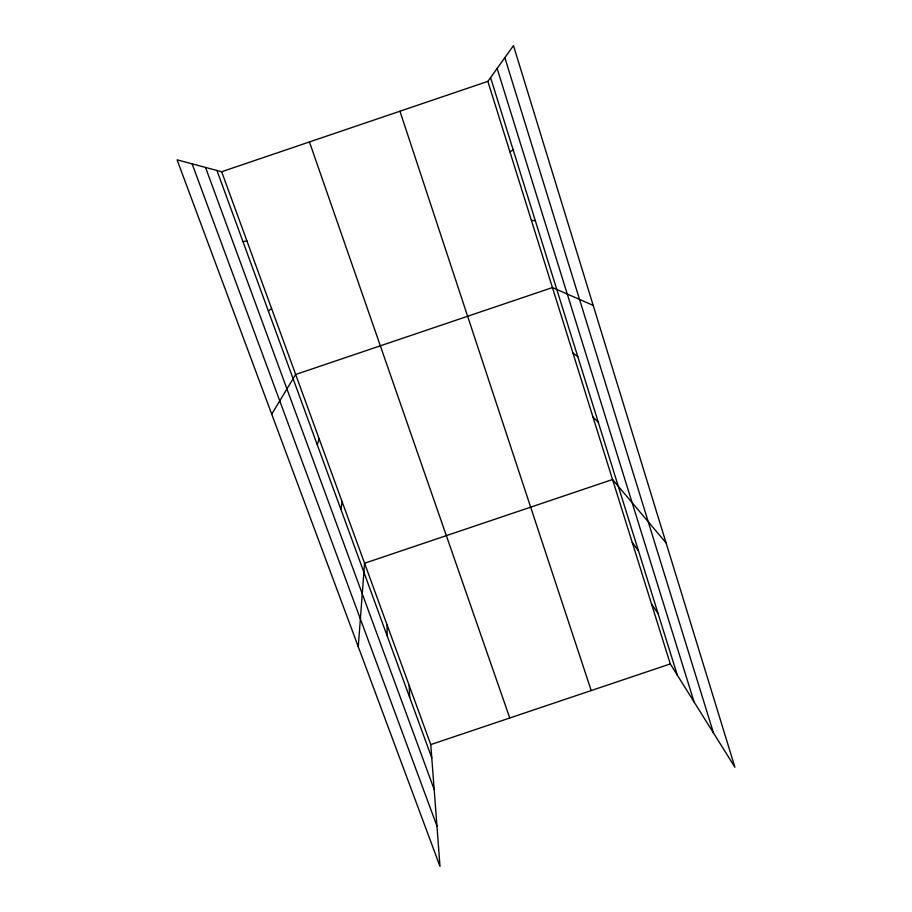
<?xml version="1.0" encoding="UTF-8"?>
<svg xmlns="http://www.w3.org/2000/svg" width="912" height="912" viewBox="0 0 912 912"><rect width="100%" height="100%" fill="white"/><g stroke="black" fill="none" stroke-linecap="round" stroke-linejoin="round"><path stroke-width="1.37" d="M387.064 635.607L387.155 625.108M358.268 646.711L364.572 563.251L612.556 479.518L666.068 542.891M340.86 509.284L342.137 501.794M317.273 444.794L319.177 438.889M271.73 414.151L295.67 374.479L552.433 287.565L593.188 305.372M487.863 81.373L513.479 45.6L734.912 767.231L670.297 663.925L487.863 81.373L221.662 171.741L177.088 159.828L440.006 866.4L430.772 744.591L221.662 171.741M268.345 311.026L271.594 308.53M509.911 151.78L513.205 149.978M430.772 744.591L670.297 663.925M242.957 241.634L246.935 240.962M531.422 220.487L535.276 220.59M572.941 353.058L577.809 356.683M592.982 417.023L598.306 422.302M632.255 542.423L638.468 550.802M651.499 603.881L658.122 613.719M192.113 163.841L436.951 826.055M205.531 167.432L434.169 789.416M216.931 170.476L431.775 757.838M309.442 141.941L509.762 717.983M399.946 111.218L591.204 690.555M490.576 77.577L677.331 675.154M497.131 68.434L694.078 701.932M504.849 57.661L713.503 733.009M409.214 685.539L409.682 697.441"/></g></svg>
